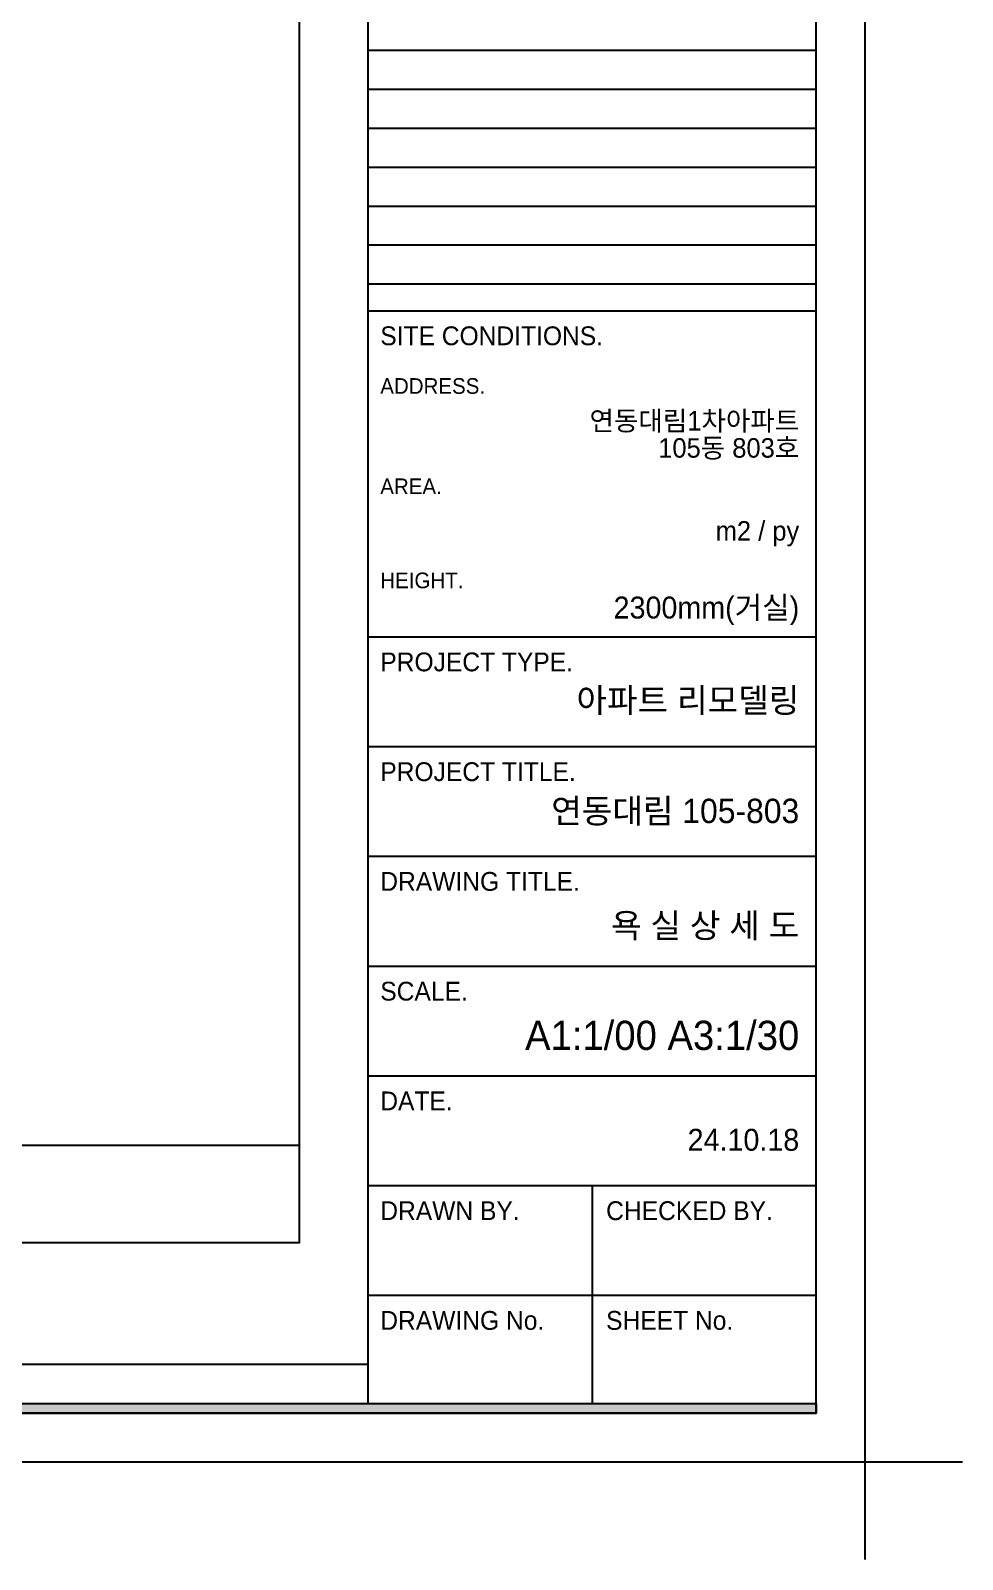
# Model space of a CAD drawing. Header units: inches. Extents: x 88414 to 587042, y -693500 to 27778.
# Drawn here: x 164567 to 167436, y -16874 to -12168 of the extents above; entities that cross this region are included whole.
import ezdxf
from ezdxf.enums import TextEntityAlignment as Align

# ---------------------------------------------------------------- set-up
doc = ezdxf.new("R2010")
doc.units = ezdxf.units.IN
doc.header["$LTSCALE"] = 50
doc.header["$MEASUREMENT"] = 0
for name, color, linetype in [('3.기호.계단선', 30, 'Continuous'), ('F-SYM', 7, 'Continuous'), ('FORM(YOURNAME)-11', 1, 'Continuous'), ('FORM(YOURNAME)-11 @ 1', 1, 'Continuous')]:
    doc.layers.add(name, color=color, linetype=linetype)
doc.styles.add('YOURNAME', font='HY울릉도M.TTF')

# ---------------------------------------------------------------- blocks, each defined once
blk = doc.blocks.new('FORM-PLAN')
at = {"layer": 'FORM(YOURNAME)-11'}
h = blk.add_hatch(color=256, dxfattribs=at)
h.dxf.hatch_style = 1
h.paths.add_polyline_path([(-71444, 55115), (10556, 55115), (10556, 54915), (-71444, 54915)])
h.paths.add_polyline_path([(-71444, -2085), (10556, -2085), (10556, -2285), (-71444, -2285)])
at = {"layer": 'Defpoints', "color": 158}
for p, q in [((1346, 54915), (1346, -2085)), ((1346, 25693), (10556, 25693)), ((1346, 24893), (10556, 24893)), ((1346, 24093), (10556, 24093)), ((1346, 23293), (10556, 23293)), ((1346, 22493), (10556, 22493)), ((1346, 21693), (10556, 21693)), ((1346, 20893), (10556, 20893)), ((1346, -1285), (-71444, -1285))]:
    blk.add_line(p, q, dxfattribs=at)
for points in [[(-71444, -2285), (10556, -2285), (10556, 55115), (-71444, 55115)], [(-69444, 53115), (-64, 53115), (-64, 1215), (-69444, 1215)]]:
    blk.add_lwpolyline(points, close=True, dxfattribs=at)
at = {"layer": 'Defpoints', "color": 1}
blk.add_lwpolyline([(11556, -5285), (11556, -3285), (13556, -3285)], dxfattribs=at)
at = {"layer": 'FORM(YOURNAME)-11', "color": 14}
for p, q in [((1346, 20344), (10556, 20344)), ((1346, 13651), (10556, 13651)), ((1346, 11398), (10556, 11398)), ((1346, 9146), (10556, 9146)), ((1346, 6893), (10556, 6893)), ((1346, 4641), (10556, 4641)), ((1346, 2388), (10556, 2388)), ((5951, 2388), (5951, -2085)), ((1346, 136), (10556, 136))]:
    blk.add_line(p, q, dxfattribs=at)
at = {"layer": 'FORM(YOURNAME)-11', "color": 250}
blk.add_lwpolyline([(-72444, -3285), (11556, -3285), (11556, 56115), (-72444, 56115)], close=True, dxfattribs=at)
at = {"layer": 'FORM(YOURNAME)-11'}
blk.add_lwpolyline([(-71444, -2085), (10556, -2085), (10556, -2285), (-71444, -2285)], close=True, dxfattribs=at)
at = {"layer": 'FORM(YOURNAME)-11', "color": 14, "style": 'YOURNAME'}
for s, height, p in [('SITE CONDITIONS.', 386.14, (1603, 19829)), ('PROJECT TYPE.', 386.14, (1603, 13136)), ('PROJECT TITLE.', 386.14, (1603, 10883)), ('DRAWING TITLE.', 386.14, (1603, 8631)), ('SCALE.', 386.1, (1603, 6378)), ('DATE.', 386.1, (1603, 4126)), ('DRAWN BY.', 386.1, (1603, 1873)), ('CHECKED BY.', 386.14, (6240, 1873)), ('DRAWING No.', 386.14, (1603, -379)), ('SHEET No.', 386.1, (6240, -379))]:
    blk.add_text(s, height=height, dxfattribs=at).set_placement(p, align=Align.MIDDLE_LEFT)
at = {"layer": 'FORM(YOURNAME)-11', "color": 251, "style": 'YOURNAME'}
for s, p in [('ADDRESS.', (1603, 18799)), ('AREA.', (1603, 16740)), ('HEIGHT.', (1603, 14809))]:
    blk.add_text(s, height=321.8, dxfattribs=at).set_placement(p, align=Align.MIDDLE_LEFT)
at = {"layer": 'FORM(YOURNAME)-11', "color": 3, "style": 'YOURNAME'}
for tag, height, p in [('1', 450, (9905, 18188)), ('2', 450, (9905, 17544)), ('3', 450, (9905, 16257)), ('4', 450, (9905, 14326)), ('5', 515, (9905, 12009)), ('6', 515, (9905, 9757)), ('7', 515, (9905, 7504)), ('8', 515, (9905, 5252)), ('9', 515, (9905, 2999)), ('10', 515, (5655, 811)), ('11', 515, (9905, 747)), ('12', 515, (5655, -1441)), ('13', 515, (9905, -1441))]:
    blk.add_attdef(tag, text='', height=height, dxfattribs=at).set_placement(p, align=Align.MIDDLE_RIGHT)
blk = doc.blocks.new('*U460')
at = {"layer": 'F-SYM'}
ref = blk.add_blockref('FORM-PLAN', (165403.1, -16081.8), dxfattribs=dict(at, xscale=0.15, yscale=0.15, zscale=0.15))
ref.add_attrib('4', '2300mm(거실)', dxfattribs={"layer": 'FORM(YOURNAME)-11 @ 1', "color": 3, "height": 67.5, "style": 'YOURNAME'}).set_placement((166933.9, -13944.1), align=Align.MIDDLE_RIGHT)
ref.add_attrib('3', ' m2 / py', dxfattribs={"layer": 'FORM(YOURNAME)-11 @ 1', "color": 3, "height": 60, "style": 'YOURNAME'}).set_placement((166933.9, -13707.9), align=Align.MIDDLE_RIGHT)
ref.add_attrib('2', '105동 803호', dxfattribs={"layer": 'FORM(YOURNAME)-11 @ 1', "color": 3, "height": 60, "style": 'YOURNAME'}).set_placement((166933.9, -13452.6), align=Align.MIDDLE_RIGHT)
ref.add_attrib('1', '연동대림1차아파트', dxfattribs={"layer": 'FORM(YOURNAME)-11 @ 1', "color": 3, "height": 60, "style": 'YOURNAME'}).set_placement((166933.9, -13369), align=Align.MIDDLE_RIGHT)
ref.add_attrib('5', '아파트 리모델링', dxfattribs={"layer": 'FORM(YOURNAME)-11 @ 1', "color": 3, "height": 75, "style": 'YOURNAME'}).set_placement((166933.9, -14229.7), align=Align.MIDDLE_RIGHT)
ref.add_attrib('6', '연동대림 105-803', dxfattribs={"layer": 'FORM(YOURNAME)-11 @ 1', "color": 3, "height": 75, "style": 'YOURNAME'}).set_placement((166933.9, -14570.1), align=Align.MIDDLE_RIGHT)
ref.add_attrib('7', '욕 실 상 세 도', dxfattribs={"layer": 'FORM(YOURNAME)-11 @ 1', "color": 3, "height": 75, "style": 'YOURNAME'}).set_placement((166933.9, -14922.8), align=Align.MIDDLE_RIGHT)
ref.add_attrib('8', 'A1:1/00 A3:1/30', dxfattribs={"layer": 'FORM(YOURNAME)-11 @ 1', "color": 3, "height": 90, "style": 'YOURNAME'}).set_placement((166933.9, -15261.1), align=Align.MIDDLE_RIGHT)
ref.add_attrib('9', '24.10.18', dxfattribs={"layer": 'FORM(YOURNAME)-11 @ 1', "color": 3, "height": 67.5, "style": 'YOURNAME'}).set_placement((166933.9, -15582.6), align=Align.MIDDLE_RIGHT)

msp = doc.modelspace()

# ---------------------------------------------------------------- linework, layer by layer
at = {"layer": 'F-SYM'}
msp.add_line((154986.5, -15599.5), (165393.5, -15599.5), dxfattribs=at)

# ---------------------------------------------------------------- block references
at = {"layer": '3.기호.계단선'}
msp.add_blockref('*U460', (0, 0), dxfattribs=at)

doc.saveas('drawing.dxf')
